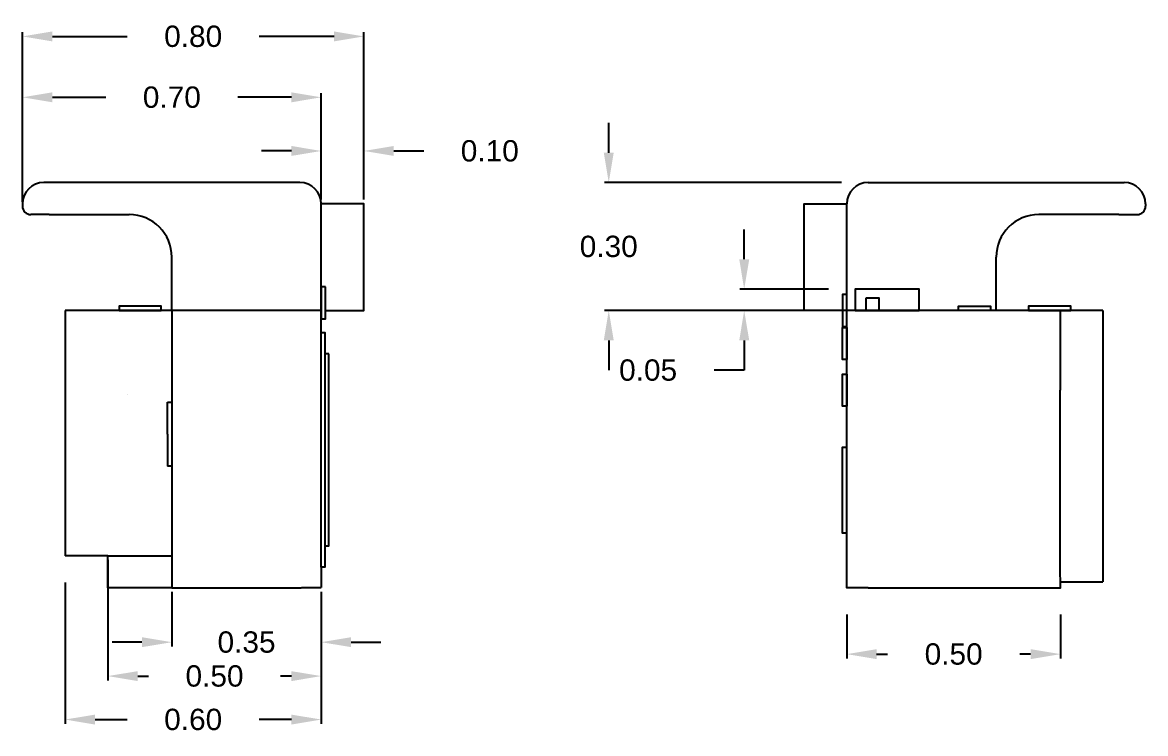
# Model space of a CAD drawing. Header units: millimetres. Extents: x 0.6 to 33.7, y 1.5 to 10.4.
# Drawn here: x 20.942 to 23.573, y 1.75 to 3.417 of the extents above; entities that cross this region are included whole.
import ezdxf

# ---------------------------------------------------------------- set-up
doc = ezdxf.new("R2010")
doc.units = ezdxf.units.MM
doc.header["$MEASUREMENT"] = 0
for name, color, linetype in [('butoane', 222, 'Continuous'), ('buton blitz', 80, 'Continuous'), ('camera', 11, 'Continuous'), ('cotare', 100, 'Continuous'), ('ECRAN DIGITAL', 143, 'Continuous'), ('SELECTOR DE MODURI', 223, 'Continuous'), ('SELECTOR MULTIPLU', 200, 'Continuous')]:
    doc.layers.add(name, color=color, linetype=linetype)
doc.styles.get("Standard").update_dxf_attribs({"font": 'arial.ttf'})
doc.dimstyles.get("Standard").update_dxf_attribs({"dimtxt": 0.18, "dimasz": 0.18, "dimexe": 0.18, "dimexo": 0.0625, "dimgap": 0.09, "dimtad": 0, "dimtih": 1, "dimtoh": 1, "dimdec": 4, "dimzin": 0, "dimdsep": 46, "dimtxsty": 'Standard', "dimcen": 0.09, "dimadec": 0, "dimazin": 0, "dimtfac": 1, "dimtdec": 4, "dimtofl": 0, "dimtmove": 0, "dimatfit": 3, "dimfxl": 1, "dimtolj": 1, "dimtzin": 0, "dimarcsym": 0})

# ---------------------------------------------------------------- blocks, each defined once
blk = doc.blocks.new('*D38')
at = {"layer": 'cotare', "color": 0, "lineweight": -2, "transparency": 16777216}
for p, q in [((21.2915, 2.0816), (21.2915, 1.9538)), ((21.6415, 2.0818), (21.6415, 1.9538)), ((21.2215, 1.9638), (21.1515, 1.9638)), ((21.7115, 1.9638), (21.7815, 1.9638))]:
    blk.add_line(p, q, dxfattribs=at)
at = {"layer": 'cotare', "color": 0, "transparency": 16777216}
for points in [[(21.2215, 1.9755), (21.2215, 1.9522), (21.2915, 1.9638)], [(21.7115, 1.9755), (21.7115, 1.9522), (21.6415, 1.9638)]]:
    blk.add_solid(points, dxfattribs=at)
at = {"layer": 'Defpoints', "color": 0, "transparency": 16777216}
for p in [(21.2915, 2.0916), (21.6415, 2.0918), (21.2915, 1.9638)]:
    blk.add_point(p, dxfattribs=at)
at = {"layer": 'cotare', "color": 0, "transparency": 16777216, "insert": (21.4665, 1.9638), "char_height": 0.05, "attachment_point": 5}
blk.add_mtext('\\A1;0.35', dxfattribs=at)
blk = doc.blocks.new('*D39')
at = {"layer": 'cotare', "color": 0, "lineweight": -2, "transparency": 16777216}
for p, q in [((21.1415, 2.1566), (21.1415, 1.8743)), ((21.6415, 2.0818), (21.6415, 1.8743)), ((21.2115, 1.8843), (21.2366, 1.8843)), ((21.5715, 1.8843), (21.5463, 1.8843))]:
    blk.add_line(p, q, dxfattribs=at)
at = {"layer": 'cotare', "color": 0, "transparency": 16777216}
for points in [[(21.2115, 1.8959), (21.2115, 1.8726), (21.1415, 1.8843)], [(21.5715, 1.8959), (21.5715, 1.8726), (21.6415, 1.8843)]]:
    blk.add_solid(points, dxfattribs=at)
at = {"layer": 'Defpoints', "color": 0, "transparency": 16777216}
for p in [(21.1415, 2.1666), (21.6415, 2.0918), (21.1415, 1.8843)]:
    blk.add_point(p, dxfattribs=at)
at = {"layer": 'cotare', "color": 0, "transparency": 16777216, "insert": (21.3915, 1.8843), "char_height": 0.05, "attachment_point": 5}
blk.add_mtext('\\A1;0.50', dxfattribs=at)
blk = doc.blocks.new('*D40')
at = {"layer": 'cotare', "color": 0, "lineweight": -2, "transparency": 16777216}
for p, q in [((20.9415, 3.0016), (20.9415, 3.2515)), ((21.0115, 3.2415), (21.1366, 3.2415)), ((21.5715, 3.2415), (21.4464, 3.2415)), ((21.6415, 3.0016), (21.6415, 3.2515))]:
    blk.add_line(p, q, dxfattribs=at)
at = {"layer": 'cotare', "color": 0, "transparency": 16777216}
for points in [[(21.0115, 3.2532), (21.0115, 3.2298), (20.9415, 3.2415)], [(21.5715, 3.2532), (21.5715, 3.2298), (21.6415, 3.2415)]]:
    blk.add_solid(points, dxfattribs=at)
at = {"layer": 'Defpoints', "color": 0, "transparency": 16777216}
for p in [(21.6415, 3.2415), (20.9415, 2.9916), (21.6415, 2.9916)]:
    blk.add_point(p, dxfattribs=at)
at = {"layer": 'cotare', "color": 0, "transparency": 16777216, "insert": (21.2915, 3.2415), "char_height": 0.05, "attachment_point": 5}
blk.add_mtext('\\A1;0.70', dxfattribs=at)
blk = doc.blocks.new('*D41')
at = {"layer": 'cotare', "color": 0, "lineweight": -2, "transparency": 16777216}
for p, q in [((21.5715, 3.1157), (21.5015, 3.1157)), ((21.6415, 3.0016), (21.6415, 3.1257)), ((21.7415, 3.0016), (21.7415, 3.1257)), ((21.8115, 3.1157), (21.8815, 3.1157))]:
    blk.add_line(p, q, dxfattribs=at)
at = {"layer": 'cotare', "color": 0, "transparency": 16777216}
for points in [[(21.5715, 3.1274), (21.5715, 3.1041), (21.6415, 3.1157)], [(21.8115, 3.1274), (21.8115, 3.1041), (21.7415, 3.1157)]]:
    blk.add_solid(points, dxfattribs=at)
at = {"layer": 'Defpoints', "color": 0, "transparency": 16777216}
for p in [(21.6415, 3.1157), (21.6415, 2.9916), (21.7415, 2.9916)]:
    blk.add_point(p, dxfattribs=at)
at = {"layer": 'cotare', "color": 0, "transparency": 16777216, "insert": (22.0364, 3.1157), "char_height": 0.05, "attachment_point": 5}
blk.add_mtext('\\A1;0.10', dxfattribs=at)
blk = doc.blocks.new('*D42')
at = {"layer": 'cotare', "color": 0, "lineweight": -2, "transparency": 16777216}
for p, q in [((20.9415, 2.9964), (20.9415, 3.3943)), ((21.0115, 3.3843), (21.1866, 3.3843)), ((21.6715, 3.3843), (21.4964, 3.3843)), ((21.7415, 3.0016), (21.7415, 3.3943))]:
    blk.add_line(p, q, dxfattribs=at)
at = {"layer": 'cotare', "color": 0, "transparency": 16777216}
for points in [[(21.0115, 3.3959), (21.0115, 3.3726), (20.9415, 3.3843)], [(21.6715, 3.3959), (21.6715, 3.3726), (21.7415, 3.3843)]]:
    blk.add_solid(points, dxfattribs=at)
at = {"layer": 'Defpoints', "color": 0, "transparency": 16777216}
for p in [(20.9415, 3.3843), (20.9415, 2.9864), (21.7415, 2.9916)]:
    blk.add_point(p, dxfattribs=at)
at = {"layer": 'cotare', "color": 0, "transparency": 16777216, "insert": (21.3415, 3.3843), "char_height": 0.05, "attachment_point": 5}
blk.add_mtext('\\A1;0.80', dxfattribs=at)
blk = doc.blocks.new('*D43')
at = {"layer": 'cotare', "color": 0, "lineweight": -2, "transparency": 16777216}
for p, q in [((22.8728, 2.0291), (22.8728, 1.9258)), ((23.3735, 2.0291), (23.3735, 1.9258))]:
    blk.add_line(p, q, dxfattribs=at)
at = {"layer": 'cotare', "color": 0, "lineweight": -3, "transparency": 16777216}
for p, q in [((22.9428, 1.9358), (22.9683, 1.9358)), ((23.3035, 1.9358), (23.278, 1.9358))]:
    blk.add_line(p, q, dxfattribs=at)
at = {"layer": 'cotare', "color": 0, "transparency": 16777216}
for points in [[(22.9428, 1.9475), (22.9428, 1.9241), (22.8728, 1.9358)], [(23.3035, 1.9475), (23.3035, 1.9241), (23.3735, 1.9358)]]:
    blk.add_solid(points, dxfattribs=at)
at = {"layer": 'Defpoints', "color": 0, "transparency": 16777216}
for p in [(22.8728, 2.0916), (23.3735, 2.0916), (23.3735, 1.9358)]:
    blk.add_point(p, dxfattribs=at)
at = {"layer": 'cotare', "color": 0, "transparency": 16777216, "insert": (23.1232, 1.9358), "char_height": 0.05, "attachment_point": 5}
blk.add_mtext('\\A1;0.50', dxfattribs=at)
blk = doc.blocks.new('*D44')
at = {"layer": 'cotare', "color": 0, "lineweight": -2, "transparency": 16777216}
for p, q in [((21.0415, 2.1041), (21.0415, 1.7724)), ((21.6415, 2.0293), (21.6415, 1.7724))]:
    blk.add_line(p, q, dxfattribs=at)
at = {"layer": 'cotare', "color": 0, "lineweight": -3, "transparency": 16777216}
for p, q in [((21.1115, 1.7824), (21.1866, 1.7824)), ((21.5715, 1.7824), (21.4963, 1.7824))]:
    blk.add_line(p, q, dxfattribs=at)
at = {"layer": 'cotare', "color": 0, "transparency": 16777216}
for points in [[(21.1115, 1.794), (21.1115, 1.7707), (21.0415, 1.7824)], [(21.5715, 1.794), (21.5715, 1.7707), (21.6415, 1.7824)]]:
    blk.add_solid(points, dxfattribs=at)
at = {"layer": 'Defpoints', "color": 0, "transparency": 16777216}
for p in [(21.0415, 2.1666), (21.6415, 2.0918), (21.0415, 1.7824)]:
    blk.add_point(p, dxfattribs=at)
at = {"layer": 'cotare', "color": 0, "transparency": 16777216, "insert": (21.3415, 1.7824), "char_height": 0.05, "attachment_point": 5}
blk.add_mtext('\\A1;0.60', dxfattribs=at)
blk = doc.blocks.new('*D45')
at = {"layer": 'cotare', "color": 0, "lineweight": -3, "transparency": 16777216}
for p, q in [((22.6325, 2.8616), (22.6325, 2.9316)), ((22.6325, 2.6716), (22.6325, 2.6016)), ((22.6325, 2.6016), (22.5625, 2.6016))]:
    blk.add_line(p, q, dxfattribs=at)
at = {"layer": 'cotare', "color": 0, "lineweight": -2, "transparency": 16777216}
for p, q in [((22.8297, 2.7916), (22.6225, 2.7916)), ((22.8297, 2.7416), (22.6225, 2.7416))]:
    blk.add_line(p, q, dxfattribs=at)
at = {"layer": 'cotare', "color": 0, "transparency": 16777216}
for points in [[(22.6209, 2.8616), (22.6442, 2.8616), (22.6325, 2.7916)], [(22.6209, 2.6716), (22.6442, 2.6716), (22.6325, 2.7416)]]:
    blk.add_solid(points, dxfattribs=at)
at = {"layer": 'Defpoints', "color": 0, "transparency": 16777216}
for p in [(22.6325, 2.7916), (22.8922, 2.7916), (22.8922, 2.7416)]:
    blk.add_point(p, dxfattribs=at)
at = {"layer": 'cotare', "color": 0, "transparency": 16777216, "insert": (22.4074, 2.6016), "char_height": 0.05, "attachment_point": 5}
blk.add_mtext('\\A1;0.05', dxfattribs=at)
blk = doc.blocks.new('*D46')
at = {"layer": 'cotare', "color": 0, "lineweight": -3, "transparency": 16777216}
for p, q in [((22.3151, 3.1116), (22.3151, 3.1816)), ((22.3151, 2.6716), (22.3151, 2.6016))]:
    blk.add_line(p, q, dxfattribs=at)
at = {"layer": 'cotare', "color": 0, "lineweight": -2, "transparency": 16777216}
for p, q in [((22.8603, 3.0416), (22.3051, 3.0416)), ((22.8297, 2.7416), (22.3051, 2.7416))]:
    blk.add_line(p, q, dxfattribs=at)
at = {"layer": 'cotare', "color": 0, "transparency": 16777216}
for points in [[(22.3035, 3.1116), (22.3268, 3.1116), (22.3151, 3.0416)], [(22.3035, 2.6716), (22.3268, 2.6716), (22.3151, 2.7416)]]:
    blk.add_solid(points, dxfattribs=at)
at = {"layer": 'Defpoints', "color": 0, "transparency": 16777216}
for p in [(22.3151, 3.0416), (22.9228, 3.0416), (22.8922, 2.7416)]:
    blk.add_point(p, dxfattribs=at)
at = {"layer": 'cotare', "color": 0, "transparency": 16777216, "insert": (22.3151, 2.8916), "char_height": 0.05, "attachment_point": 5}
blk.add_mtext('\\A1;0.30', dxfattribs=at)

msp = doc.modelspace()

# ---------------------------------------------------------------- linework, layer by layer
at = {"layer": 'butoane'}
msp.add_line((21.2815, 2.4518), (21.2815, 2.3768), dxfattribs=at)
for points in [[(21.6515, 2.7968), (21.6415, 2.7968), (21.6415, 2.7218), (21.6515, 2.7218)], [(22.8728, 2.7791), (22.8628, 2.7791), (22.8628, 2.7041), (22.8728, 2.7041)], [(23.2093, 2.7416), (23.1343, 2.7416), (23.1343, 2.7516), (23.2093, 2.7516)], [(22.8728, 2.7019), (22.8728, 2.6269), (22.8628, 2.6269), (22.8628, 2.7019)], [(22.8728, 2.5923), (22.8728, 2.5173), (22.8628, 2.5173), (22.8628, 2.5923)]]:
    msp.add_lwpolyline(points, close=True, dxfattribs=at)
for points in [[(21.1874, 2.5454), (21.1874, 2.5453)], [(21.2815, 2.4518), (21.2815, 2.5268)], [(21.2815, 2.5268), (21.2915, 2.5268)], [(21.2915, 2.5267), (21.2915, 2.3764), (21.2815, 2.3768)]]:
    msp.add_lwpolyline(points, dxfattribs=at)
at = {"layer": 'buton blitz'}
for points in [[(21.2668, 2.7416), (21.2668, 2.7516), (21.168, 2.7516), (21.168, 2.7416)], [(23.3978, 2.7416), (23.3978, 2.7516), (23.2989, 2.7516), (23.2989, 2.7416)]]:
    msp.add_lwpolyline(points, close=True, dxfattribs=at)
at = {"layer": 'camera'}
for p, q in [((21.5915, 3.0416), (20.9915, 3.0416)), ((22.9228, 3.0416), (23.5228, 3.0416)), ((20.9415, 2.9916), (20.9415, 2.9866)), ((23.5728, 2.9916), (23.5728, 2.9866)), ((21.0044, 2.9666), (20.9615, 2.9666)), ((21.0044, 2.9666), (21.1915, 2.9666)), ((23.5099, 2.9666), (23.3228, 2.9666)), ((23.5099, 2.9666), (23.5528, 2.9666)), ((21.2915, 2.7416), (21.2915, 2.8666)), ((23.2228, 2.7416), (23.2228, 2.8666)), ((21.0415, 2.7416), (21.0415, 2.1666)), ((21.6415, 2.7416), (21.0415, 2.7416)), ((23.3728, 2.7416), (22.8728, 2.7416)), ((23.3728, 2.7416), (23.3728, 2.5548)), ((23.4728, 2.7416), (23.3728, 2.7416)), ((23.4728, 2.7416), (23.4728, 2.1054)), ((23.3728, 2.1416), (23.3728, 2.5548)), ((22.8728, 2.0916), (22.8728, 2.2199)), ((21.1415, 2.1666), (21.0415, 2.1666)), ((21.1415, 2.1666), (21.2915, 2.1666)), ((21.2915, 2.1616), (21.2915, 2.0916)), ((21.6415, 2.1394), (21.6415, 2.0918)), ((22.9228, 2.0916), (23.3228, 2.0916)), ((23.4728, 2.1047), (23.3733, 2.1047))]:
    msp.add_line(p, q, dxfattribs=at)
for points in [[(21.6515, 2.7416), (21.7415, 2.7416), (21.7415, 2.9916), (21.6415, 2.9916)], [(22.8728, 2.7416), (22.7728, 2.7416), (22.7728, 2.9916), (22.8728, 2.9916)], [(22.8728, 2.1416), (22.8728, 2.9916)], [(21.2915, 2.7416), (21.2915, 2.1616)], [(21.2915, 2.0916), (21.1415, 2.0916), (21.1415, 2.1666)], [(22.9228, 2.0916), (22.8728, 2.0916), (22.8728, 2.1416)], [(23.3228, 2.0916), (23.3735, 2.0916), (23.3728, 2.1416)], [(21.5961, 2.0918), (21.6415, 2.0918)]]:
    msp.add_lwpolyline(points, dxfattribs=at)
for points in [[(21.6415, 2.1394, 0.010691), (21.6415, 2.1416), (21.6415, 2.9916)], [(21.2915, 2.0916), (21.5915, 2.0916, 0.0232), (21.5961, 2.0918, 0.0232)]]:
    msp.add_lwpolyline(points, format="xyb", dxfattribs=at)
msp.add_lwpolyline([(21.6415, 2.6897), (21.65, 2.6897), (21.65, 2.1397), (21.6415, 2.1397)], close=True, dxfattribs=at)
for centre, radius, start, end in [((20.9915, 2.9916), 0.05, 90, 180), ((21.5915, 2.9916), 0.05, 0, 90), ((22.9228, 2.9916), 0.05, 90, 180), ((23.5228, 2.9916), 0.05, 0, 90), ((20.9615, 2.9866), 0.02, 180, 270), ((23.5528, 2.9866), 0.02, 270, 0), ((21.1915, 2.8666), 0.1, 0, 90), ((23.3228, 2.8666), 0.1, 90, 180)]:
    msp.add_arc(centre, radius, start, end, dxfattribs=at)
at = {"layer": 'ECRAN DIGITAL'}
msp.add_lwpolyline([(21.6591, 2.6397), (21.65, 2.6397), (21.65, 2.1897), (21.6591, 2.1897)], close=True, dxfattribs=at)
at = {"layer": 'SELECTOR DE MODURI'}
for points in [[(22.8922, 2.7416), (23.0428, 2.7416), (23.0428, 2.7916), (22.8922, 2.7916)], [(22.9183, 2.7716), (22.9483, 2.7716), (22.9483, 2.7416), (22.9183, 2.7416)]]:
    msp.add_lwpolyline(points, close=True, dxfattribs=at)
at = {"layer": 'SELECTOR MULTIPLU'}
msp.add_lwpolyline([(22.8728, 2.42), (22.8617, 2.42), (22.8617, 2.2205), (22.8728, 2.2205)], dxfattribs=at)

# ---------------------------------------------------------------- dimensions: what is measured, and where the dimension line sits
at = {"layer": 'cotare'}
for base, p1, p2, override, picture, middle in [((20.9415, 3.3843), (21.7415, 2.9916), (20.9415, 2.9864), {"dimtxt": 0.05, "dimasz": 0.07, "dimexe": 0.01, "dimexo": 0.01, "dimdec": 2}, '*D42', (21.3415, 3.3843)), ((21.6415, 3.2415), (20.9415, 2.9916), (21.6415, 2.9916), {"dimtxt": 0.05, "dimasz": 0.07, "dimexe": 0.01, "dimexo": 0.01, "dimdec": 2}, '*D40', (21.2915, 3.2415)), ((21.6415, 3.1157), (21.7415, 2.9916), (21.6415, 2.9916), {"dimtxt": 0.05, "dimasz": 0.07, "dimexe": 0.01, "dimexo": 0.01, "dimdec": 2}, '*D41', (22.0364, 3.1157)), ((21.0415, 1.7824), (21.6415, 2.0918), (21.0415, 2.1666), {"dimtxt": 0.05, "dimasz": 0.07, "dimexe": 0.01, "dimdec": 2, "dimlwd": 65533}, '*D44', (21.3415, 1.7824)), ((21.1415, 1.8843), (21.6415, 2.0918), (21.1415, 2.1666), {"dimtxt": 0.05, "dimasz": 0.07, "dimexe": 0.01, "dimexo": 0.01, "dimdec": 2}, '*D39', (21.3915, 1.8843)), ((21.2915, 1.9638), (21.6415, 2.0918), (21.2915, 2.0916), {"dimtxt": 0.05, "dimasz": 0.07, "dimexe": 0.01, "dimexo": 0.01, "dimdec": 2}, '*D38', (21.4665, 1.9638)), ((23.3735, 1.9358), (22.8728, 2.0916), (23.3735, 2.0916), {"dimtxt": 0.05, "dimasz": 0.07, "dimexe": 0.01, "dimdec": 2, "dimlwd": 65533}, '*D43', (23.1232, 1.9358))]:
    dim = msp.add_linear_dim(base=base, p1=p1, p2=p2, dimstyle='Standard', override=override, dxfattribs=at)
    dim.commit()
    dim.dimension.update_dxf_attribs({"geometry": picture, "text_midpoint": middle, "dimtype": 160})
for base, p2, picture, middle in [((22.3151, 3.0416), (22.9228, 3.0416), '*D46', (22.3151, 2.8916)), ((22.6325, 2.7916), (22.8922, 2.7916), '*D45', (22.4074, 2.6016))]:
    dim = msp.add_linear_dim(base=base, p1=(22.8922, 2.7416), p2=p2, angle=90, dimstyle='Standard', override={"dimtxt": 0.05, "dimasz": 0.07, "dimexe": 0.01, "dimdec": 2, "dimlwd": 65533}, dxfattribs=at)
    dim.commit()
    dim.dimension.update_dxf_attribs({"geometry": picture, "text_midpoint": middle, "dimtype": 160})

doc.saveas('drawing.dxf')
